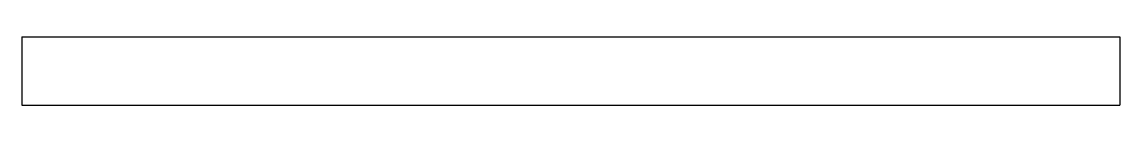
# Model space of a CAD drawing. Header units: inches. Extents: x -51 to 51, y 0 to 7.
import ezdxf

# ---------------------------------------------------------------- set-up
doc = ezdxf.new("R2010")
doc.units = ezdxf.units.IN
doc.header["$MEASUREMENT"] = 0

msp = doc.modelspace()

# ---------------------------------------------------------------- linework, layer by layer
at = {"color": 7}
for p, q in [((-51.02, 6.57), (-51.02, 0.22)), ((-51.02, 6.57), (50.58, 6.57)), ((50.58, 6.57), (50.58, 0.22)), ((-51.02, 0.22), (50.58, 0.22))]:
    msp.add_line(p, q, dxfattribs=at)

doc.saveas('drawing.dxf')
